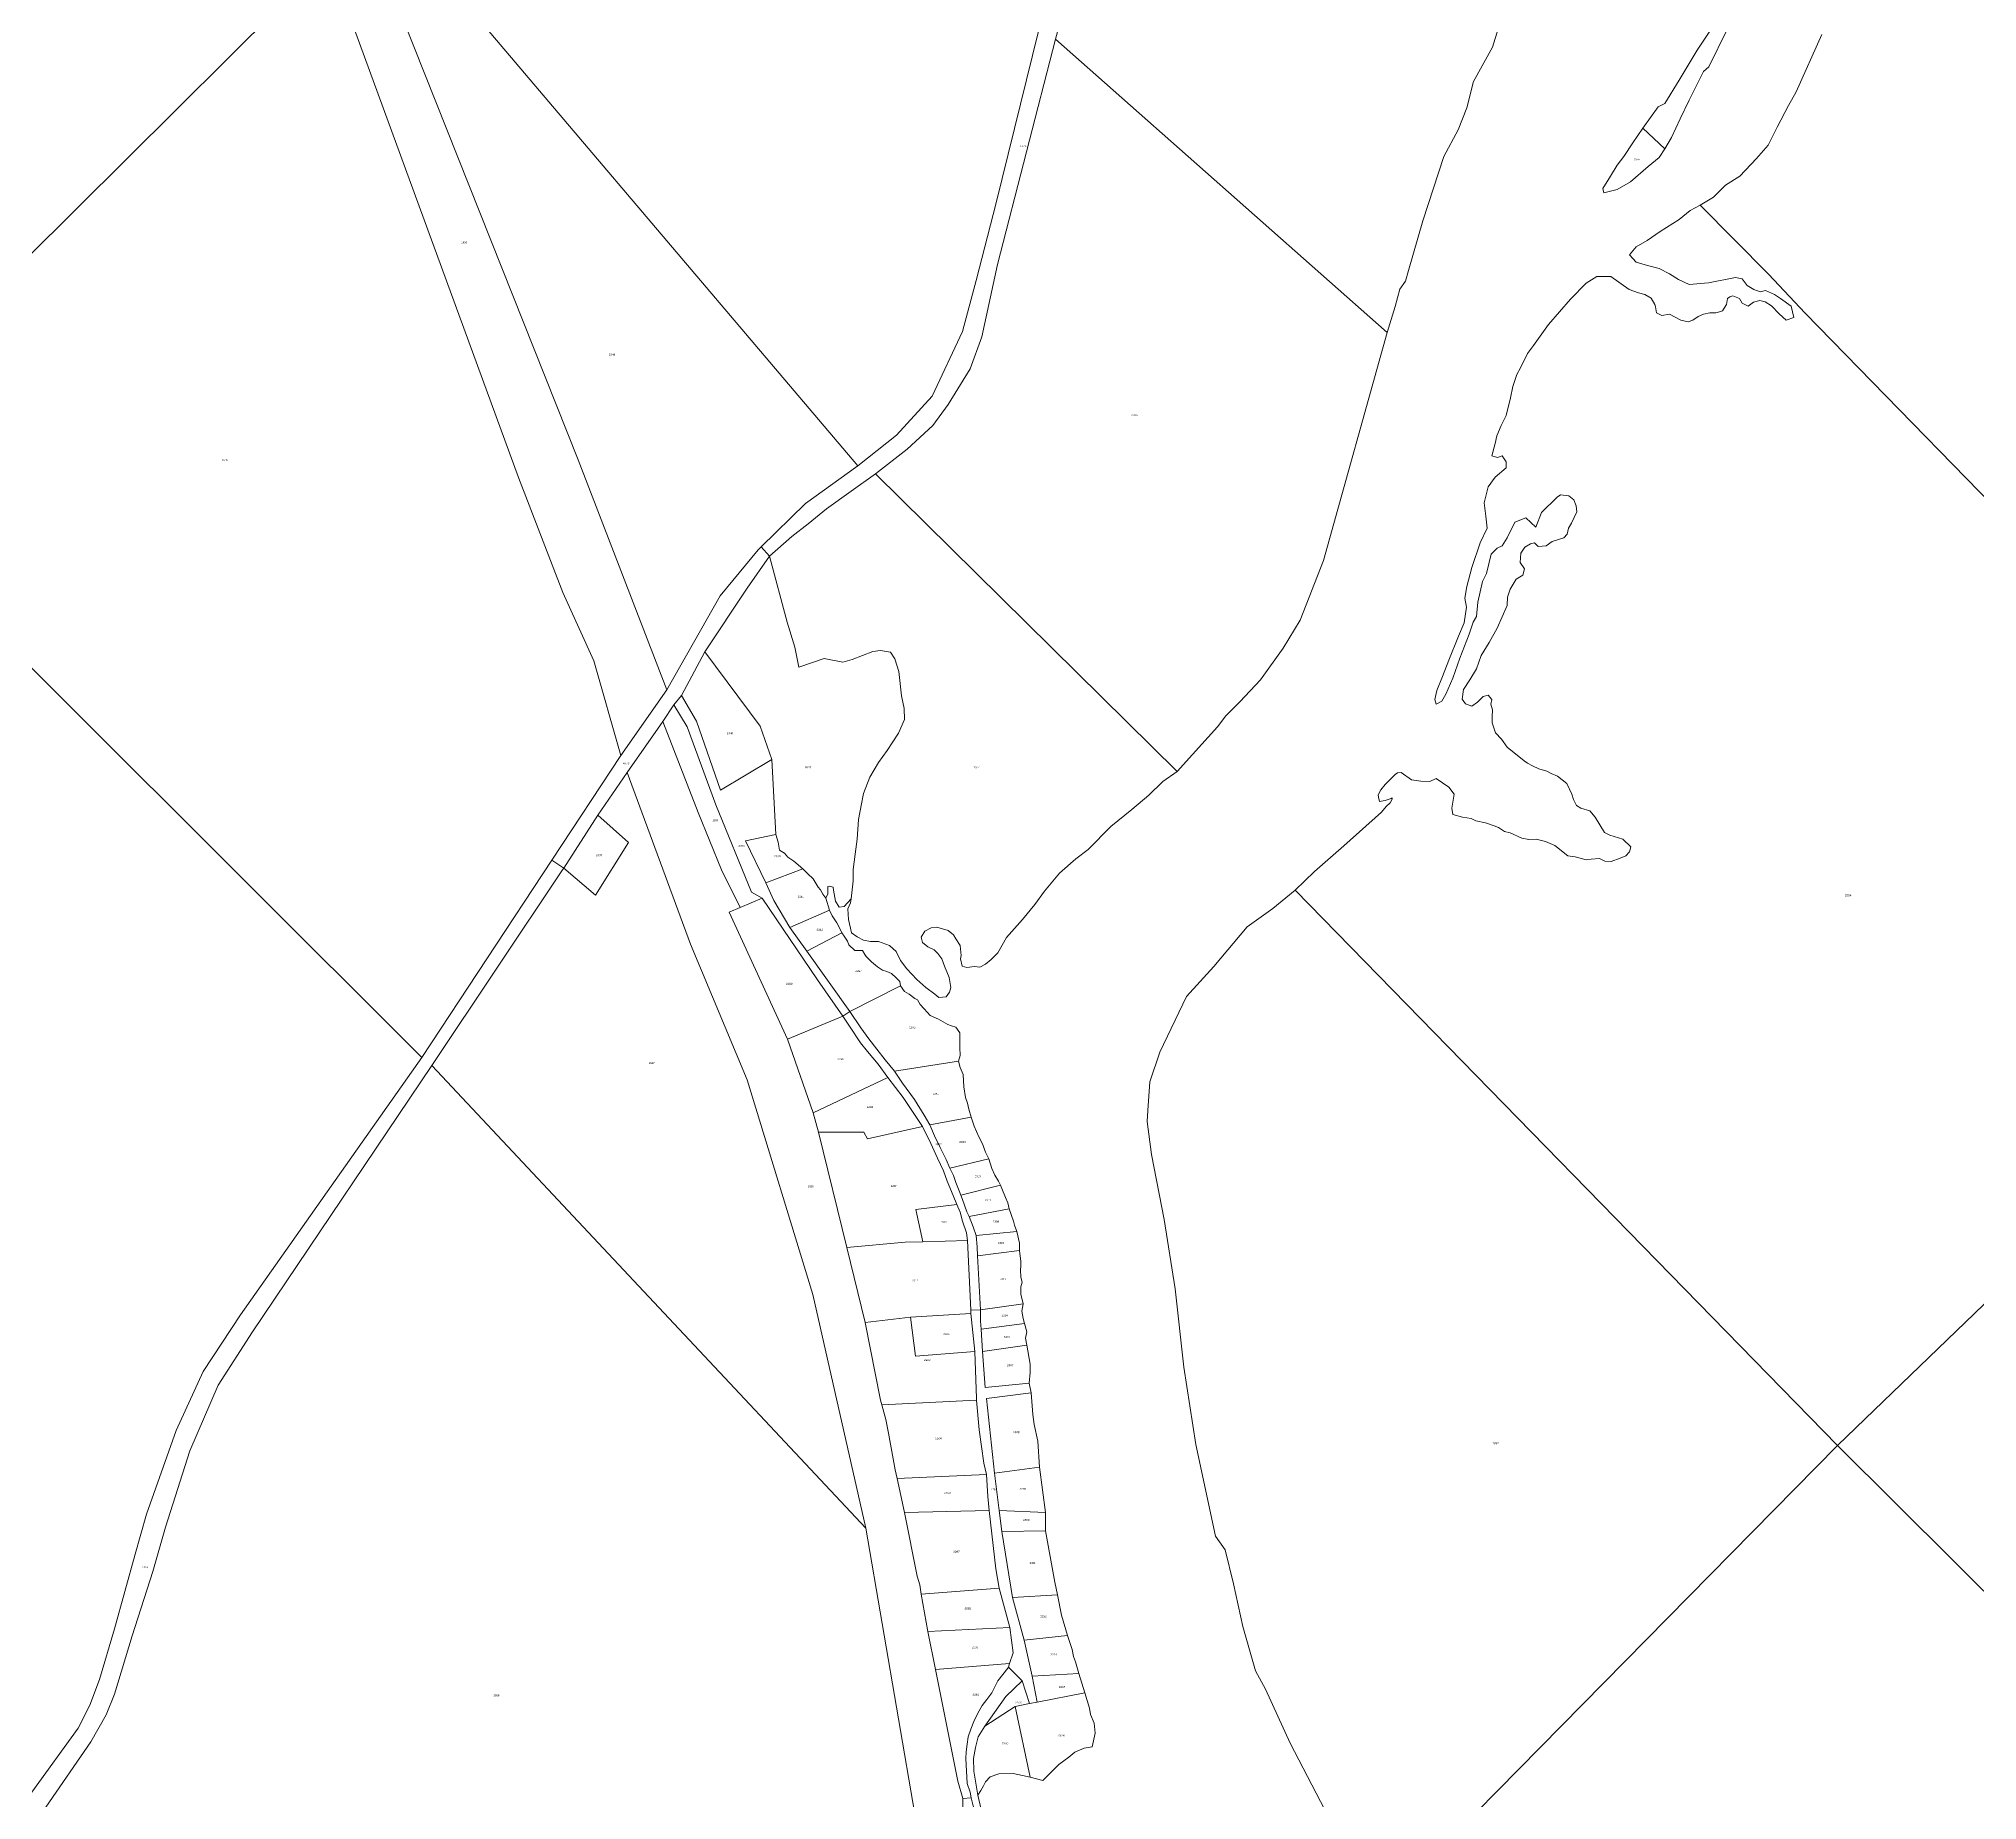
# Model space of a CAD drawing. Header units: metres. Extents: x 208626 to 229755, y 5040476 to 5064226.
# Drawn here: x 220522 to 222019, y 5046333 to 5047693 of the extents above; entities that cross this region are included whole.
import ezdxf

# ---------------------------------------------------------------- set-up
doc = ezdxf.new("R2010")
doc.units = ezdxf.units.M
doc.header["$LTSCALE"] = 0.56
doc.layers.add('6', color=7, linetype='Continuous', lineweight=13)
doc.layers.add('61', color=7, linetype='Continuous')

msp = doc.modelspace()

# ---------------------------------------------------------------- linework, layer by layer
at = {"layer": '6'}
for points in [[(221079.512, 5047300.9728), (221113.7349, 5047334.4477), (221154.3314, 5047363.6286), (221184.0633, 5047387.2736), (221211.6878, 5047417.3647), (221235.1344, 5047467.2926), (221245.7252, 5047506.6512), (221261.0174, 5047566.8332), (221368.6676, 5048003.608), (221374.4484, 5048025.7677), (221492.3127, 5048498.9529), (221497.2797, 5048533.101), (221499.7632, 5048557.3151), (221499.7632, 5048566.6282), (221497.9005, 5048590.2214), (221494.7962, 5048603.8806), (221487.9665, 5048626.2321), (221403.3287, 5048785.8488), (221213.0102, 5049125.2827)], [(222070.936, 5048083.9679), (222063.6092, 5048086.0031), (222059.1317, 5048088.8524), (222055.0612, 5048090.8876), (222050.5837, 5048094.9581), (222046.1062, 5048108.7976), (222049.7697, 5048123.2477), (222051.3978, 5048128.9464), (222055.4683, 5048134.8485), (222058.3176, 5048144.2105), (222061.1669, 5048151.9444), (222068.0867, 5048164.9698), (222176.7991, 5048052.7352), (222422.8042, 5047803.7394), (222440.8045, 5047786.7397), (222103.8198, 5047256.7356), (222082.8193, 5047279.7352), (221885.9295, 5047481.386), (221857.6024, 5047511.5642), (221804.7187, 5047565.0467)], [(221378.1687, 5047991.1562), (221371.558, 5047963.1423), (221349.8366, 5047870.2254), (221331.4695, 5047791.6569), (221317.575, 5047732.2206), (221306.8755, 5047693.2657), (221262.0247, 5047519.0814), (221250.0734, 5047463.3088), (221241.11, 5047438.4104), (221224.0202, 5047410.9518), (221212.1811, 5047394.6731), (221192.4493, 5047376.4211), (221167.9845, 5047357.3235), (221149.1353, 5047344.1024), (221130.0228, 5047330.2999), (221115.8231, 5047318.7205), (221103.1628, 5047308.8396), (221085.917, 5047293.6843), (221079.512, 5047300.9728)], [(221825.5231, 5047700.5877), (221811.5437, 5047671.687), (221807.2781, 5047668.2745), (221796.1875, 5047646.0933), (221789.3626, 5047631.5902), (221782.5376, 5047617.0871), (221777.4188, 5047608.5559), (221760.4754, 5047624.5445), (221772.3001, 5047640.9746), (221777.4188, 5047643.5339), (221788.5094, 5047661.4495), (221802.5237, 5047684.5873), (221818.523, 5047708.5875)], [(221804.7187, 5047565.0467), (221814.9562, 5047571.0186), (221824.3405, 5047580.4029), (221835.4311, 5047587.2279), (221848.228, 5047600.8778), (221857.2373, 5047611.3885), (221864.1571, 5047625.2281), (221873.1121, 5047641.9169), (221878.8107, 5047652.5001), (221898.7559, 5047696.868)], [(221865.8073, 5047481.0555), (221871.2606, 5047476.1318), (221877.0209, 5047478.0519), (221875.1008, 5047487.0123), (221866.7804, 5047492.7725), (221862.3002, 5047495.9727), (221855.2911, 5047499.0833), (221851.1308, 5047498.0433), (221846.1883, 5047499.9125), (221841.1501, 5047502.8896), (221837.1425, 5047508.0423), (221832.1043, 5047509.0729), (221811.2645, 5047505.0652), (221796.3774, 5047503.653), (221788.057, 5047507.4932), (221781.0167, 5047511.9734), (221773.1347, 5047515.9431), (221764.0889, 5047518.2332), (221755.4156, 5047520.9337), (221750.1189, 5047526.6562), (221755.2377, 5047532.6281), (221763.7689, 5047537.7468), (221774.0064, 5047544.5718), (221788.5094, 5047553.9561), (221797.0406, 5047560.7811), (221804.7187, 5047565.0467), (221857.6024, 5047511.5642), (221885.9295, 5047481.386), (222082.8193, 5047279.7352)], [(221660.0694, 5047424.9056), (221663.0929, 5047434.2283), (221666.1165, 5047439.2676), (221671.4078, 5047450.3541), (221675.9432, 5047456.4013), (221687.5336, 5047472.7791), (221704.6673, 5047492.4325), (221716.7617, 5047504.7788), (221724.8973, 5047509.9229), (221735.8906, 5047509.9229), (221749.8976, 5047499.8923), (221757.0625, 5047497.1188), (221762.1472, 5047495.8476), (221767.0009, 5047493.0741), (221769.89, 5047488.2204), (221770.2367, 5047486.3714), (221771.0456, 5047481.8644), (221775.2059, 5047479.7843), (221781.0996, 5047480.7088), (221789.8824, 5047475.9707), (221795.545, 5047474.8151), (221799.1274, 5047476.0863), (221803.2877, 5047478.9754), (221807.448, 5047480.8244), (221812.1861, 5047481.8644), (221816.9241, 5047481.8644), (221819.6977, 5047482.4423), (221822.1245, 5047483.3668), (221825.1291, 5047488.2204), (221825.8225, 5047492.7274), (221827.7871, 5047493.9986), (221830.0983, 5047494.9231), (221835.0676, 5047492.9585), (221837.1477, 5047489.1449), (221841.8858, 5047486.9492), (221846.046, 5047489.9539), (221850.7841, 5047491.225), (221854.9444, 5047490.185), (221859.9136, 5047487.1803), (221865.8073, 5047481.0555)], [(221647.975, 5047299.9305), (221643.4396, 5047295.3951), (221639.6601, 5047280.2771), (221636.6365, 5047274.23), (221633.109, 5047258.3561), (221632.1011, 5047247.2696), (221629.5815, 5047242.7342), (221626.3059, 5047233.4115), (221619.1249, 5047214.892), (221613.8336, 5047199.5221), (221608.2904, 5047187.1757), (221605.2668, 5047181.6325), (221600.9833, 5047179.3648), (221599.9755, 5047183.1443), (221601.4873, 5047189.9474), (221605.7201, 5047200.8418), (221610.7099, 5047213.3162), (221618.1945, 5047232.0277), (221622.5264, 5047242.2303), (221624.4317, 5047254.4816), (221623.0304, 5047261.3797), (221624.5422, 5047270.4505), (221628.3216, 5047285.0645), (221634.8327, 5047304.1325), (221640.164, 5047315.3004), (221639.1562, 5047324.6231), (221637.8964, 5047334.9538), (221641.1719, 5047347.3001), (221646.5173, 5047354.766), (221655.03, 5047361.9141), (221655.03, 5047366.7015), (221651.7545, 5047371.2368), (221648.227, 5047369.977), (221643.9435, 5047371.2368), (221646.5173, 5047380.7318), (221647.723, 5047386.8587), (221650.9986, 5047394.6697), (221655.03, 5047402.4806), (221658.3056, 5047416.0868), (221660.0694, 5047424.9056)], [(221085.917, 5047293.6843), (221103.1628, 5047308.8396), (221115.8231, 5047318.7205), (221130.0228, 5047330.2999), (221149.1353, 5047344.1024), (221167.9845, 5047357.3235), (221400.962, 5047127.3567), (221389.8268, 5047119.7251), (221378.9754, 5047109.0346), (221365.7835, 5047098.0413), (221349.66, 5047084.8494), (221332.0708, 5047067.2601), (221322.5433, 5047059.9313), (221310.0842, 5047048.938), (221298.358, 5047035.0132), (221291.0292, 5047024.7528), (221281.5017, 5047013.0266), (221269.0426, 5046999.1018), (221262.4467, 5046987.3756), (221257.3165, 5046982.2454), (221252.9191, 5046978.581), (221248.5218, 5046976.3824), (221244.4108, 5046976.7354), (221238.3574, 5046976.0232), (221234.8524, 5046976.94), (221233.4814, 5046982.5766), (221234.0845, 5046985.2813), (221233.3723, 5046993.1151), (221229.8252, 5046998.2677), (221228.2249, 5047001.2658), (221224.0363, 5047004.666), (221215.2005, 5047007.1035), (221210.935, 5047006.6464), (221206.0601, 5047004.0566), (221203.1656, 5046999.4864), (221204.1737, 5046995.2515), (221208.1928, 5046991.8694), (221213.2201, 5046989.5843), (221215.9622, 5046986.8422), (221219.1291, 5046982.7888)], [(221628.4476, 5047177.853), (221623.6603, 5047179.6168), (221620.8887, 5047183.3962), (221621.9368, 5047190.8623), (221626.9265, 5047198.3469), (221631.9752, 5047206.8291), (221635.6586, 5047217.0585), (221641.8958, 5047227.038), (221648.133, 5047238.2649), (221655.6176, 5047255.7291), (221656.0379, 5047262.1356), (221658.1125, 5047268.2034), (221662.589, 5047275.9937), (221667.8803, 5047279.0173), (221669.1401, 5047284.0566), (221665.8646, 5047288.844), (221666.3685, 5047296.151), (221669.3394, 5047300.6368), (221673.6755, 5047303.206), (221676.9511, 5047303.9619), (221679.7227, 5047301.1903), (221685.7699, 5047301.6942), (221690.5572, 5047305.2218), (221699.376, 5047307.9934), (221702.1477, 5047310.765), (221703.1555, 5047315.3004), (221705.5151, 5047319.3484), (221709.4547, 5047327.8987), (221708.9507, 5047332.6861), (221707.187, 5047337.2214), (221703.4075, 5047340.497), (221696.8564, 5047341.2529), (221694.2882, 5047339.3074), (221682.2424, 5047327.3948), (221677.9589, 5047316.0563), (221670.148, 5047323.3633), (221661.5812, 5047320.0878), (221655.7859, 5047307.9934), (221651.7545, 5047301.6942), (221647.975, 5047299.9305)], [(221036.2087, 5047219.7382), (221068.8307, 5047268.9386), (221085.917, 5047293.6843), (221099.6238, 5047242.889), (221105.5729, 5047223.4925), (221108.79, 5047208.0504), (221128.3209, 5047214.6202), (221142.6864, 5047212.0015), (221149.8574, 5047213.8767), (221165.8963, 5047220.042), (221171.7705, 5047221.0062), (221179.6042, 5047219.5819), (221182.9504, 5047214.5304), (221186.0137, 5047204.6265), (221187.9316, 5047185.7989), (221190.0643, 5047176.0491), (221190.2866, 5047167.5942), (221185.6576, 5047156.9118), (221176.8272, 5047143.7218), (221170.1077, 5047134.3078), (221163.5571, 5047123.0346), (221158.6822, 5047110.3903), (221157.1588, 5047102.4686), (221154.7213, 5047090.2814), (221153.6104, 5047075.0134), (221152.1861, 5047063.6189), (221150.7605, 5047051.7392), (221150.7618, 5047042.9662), (221149.0252, 5047029.0737), (221143.7528, 5047023.2516), (221139.9443, 5047022.6422), (221137.0498, 5047027.3647), (221135.3741, 5047035.7435), (221135.0943, 5047037.9811), (221132.3273, 5047038.9426), (221130.9562, 5047038.6379), (221131.1085, 5047033.0013), (221129.4328, 5047029.4975), (221127.3, 5047032.5443), (221125.4719, 5047035.8958)], [(221182.9504, 5047214.5304), (221179.6042, 5047219.5819), (221171.7705, 5047221.0062), (221165.8963, 5047220.042), (221149.8574, 5047213.8767), (221142.6864, 5047212.0015), (221128.3209, 5047214.6202), (221108.79, 5047208.0504), (221105.5729, 5047223.4925), (221099.6238, 5047242.889), (221085.917, 5047293.6843)], [(221125.4719, 5047035.8958), (221123.4915, 5047038.0286), (221119.8479, 5047044.4173), (221115.6157, 5047048.2968), (221111.7362, 5047052.1763), (221104.8892, 5047058.2251), (221100.094, 5047061.2221), (221097.6963, 5047064.2192), (221093.8296, 5047066.7207), (221092.8294, 5047072.7207), (221090.8293, 5047078.7206), (221087.9174, 5047136.756), (221078.9266, 5047162.383), (221036.2087, 5047219.7382)], [(221219.1291, 5046982.7888), (221221.2656, 5046977.0915), (221224.8264, 5046968.1895), (221226.169, 5046960.6396), (221224.9503, 5046956.8311), (221222.3605, 5046953.3272), (221216.8763, 5046952.7179), (221213.8294, 5046955.46), (221206.6694, 5046960.6396), (221199.9008, 5046966.7652), (221192.1971, 5046974.9596), (221187.0819, 5046981.3644), (221183.969, 5046988.3686), (221178.7911, 5046992.9358), (221170.1077, 5046995.9826), (221164.0141, 5046995.9826), (221158.5298, 5046997.049), (221153.6549, 5046999.6388), (221149.3894, 5047002.6856), (221148.6253, 5047006.29), (221146.9519, 5047013.0447), (221146.4888, 5047021.2454), (221148.6253, 5047025.8744), (221149.0252, 5047029.0737), (221150.7618, 5047042.9662), (221150.7605, 5047051.7392), (221152.1861, 5047063.6189), (221153.6104, 5047075.0134), (221154.7213, 5047090.2814), (221157.1588, 5047102.4686), (221158.6822, 5047110.3903), (221163.5571, 5047123.0346), (221170.1077, 5047134.3078), (221176.8272, 5047143.7218), (221185.6576, 5047156.9118), (221190.2866, 5047167.5942), (221190.0643, 5047176.0491), (221187.9316, 5047185.7989), (221186.0137, 5047204.6265), (221182.9504, 5047214.5304)], [(221702.705, 5047062.2606), (221708.3138, 5047061.4234), (221716.6853, 5047059.0795), (221720.5361, 5047059.7492), (221727.0658, 5047060.084), (221731.2515, 5047058.0749), (221735.9395, 5047057.9075), (221742.9715, 5047060.4189), (221747.3246, 5047062.2606), (221750.3383, 5047065.4417), (221751.1755, 5047069.1251), (221744.9806, 5047075.1526), (221735.1024, 5047078.1663), (221730.9167, 5047080.1754), (221723.801, 5047092.0628), (221719.4478, 5047097.0857), (221712.7507, 5047099.0948), (221709.358, 5047101.1622), (221706.8907, 5047105.7919), (221705.7187, 5047109.9776), (221701.8678, 5047118.1816), (221694.501, 5047123.7068), (221689.6456, 5047125.8833), (221686.297, 5047127.5576), (221680.1022, 5047129.3993), (221675.2468, 5047131.7433), (221671.5633, 5047133.7525), (221668.8845, 5047135.7616), (221655.8251, 5047146.1422), (221651.3765, 5047152.4044), (221646.8411, 5047157.1918), (221644.0695, 5047165.0027), (221644.0695, 5047169.5381), (221644.3215, 5047175.0814), (221643.0617, 5047179.3648), (221643.8176, 5047183.1443), (221641.0459, 5047186.4198), (221637.2664, 5047185.412), (221632.7311, 5047180.8766), (221628.4476, 5047177.853)], [(220976.1851, 5047126.6142), (221003.5388, 5047165.9805), (221030.864, 5047095.8035), (221049.0695, 5047051.4818), (221063.3273, 5047022.2989), (221054.831, 5047018.7202), (221099.8333, 5046920.7211), (221119.8346, 5046863.7215), (221123.835, 5046848.7216), (221145.8371, 5046759.7221), (221159.8385, 5046701.7224), (221171.84, 5046641.7227), (221172.7724, 5046638.2265), (221175.8403, 5046626.7228), (221177.886, 5046616.2189), (221183.0437, 5046587.8511), (221184.591, 5046581.146), (221190.2646, 5046554.8413), (221200.0308, 5046505.8362), (221202.1275, 5046499.1374), (221203.159, 5046491.9165), (221208.3168, 5046463.033), (221214.2205, 5046433.5938), (221231.4873, 5046347.491), (221235.3702, 5046334.1164), (221235.3702, 5046326.3504)], [(221121.067, 5045766.0377), (221151.6196, 5045809.6843), (221187.9917, 5045869.3346), (221208.3601, 5045904.2519), (221215.5684, 5045934.4208), (221218.5443, 5045971.1766), (221214.3823, 5046050.6642), (221208.4515, 5046149.1153), (221201.3346, 5046215.5401), (221198.1759, 5046321.8041), (221160.3489, 5046542.9468), (221119.6121, 5046723.3526), (221068.6911, 5046889.2096), (221025.0445, 5046993.9614), (220976.1851, 5047126.6142)], [(221491.8863, 5047035.8447), (221506.8416, 5047050.0878), (221529.6307, 5047070.0283), (221558.7167, 5047095.9137), (221562.2327, 5047100.2668), (221565.2464, 5047103.2805), (221566.9207, 5047105.9594), (221566.9207, 5047106.9639), (221566.2342, 5047106.6793), (221561.563, 5047105.1222), (221557.0424, 5047104.2851), (221556.3727, 5047107.4662), (221556.0378, 5047109.4754), (221558.2144, 5047113.1588), (221561.3955, 5047117.3445), (221569.2647, 5047125.0462), (221571.1064, 5047126.3856), (221573.9526, 5047126.7205), (221581.8218, 5047121.0279), (221589.0212, 5047120.0233), (221596.048, 5047119.7305), (221600.9086, 5047122.0325), (221610.7869, 5047115.3354), (221614.8051, 5047109.8102), (221612.9634, 5047099.0948), (221613.8006, 5047094.072), (221621.1674, 5047092.2302), (221628.032, 5047091.0583), (221631.548, 5047089.2165), (221638.9148, 5047087.8771), (221645.7794, 5047085.3657), (221649.1279, 5047084.1937), (221653.6485, 5047081.18), (221658.1691, 5047080.008), (221667.0428, 5047075.9897), (221672.4005, 5047074.9851), (221678.093, 5047075.1526), (221685.2924, 5047073.3109), (221692.6593, 5047070.1297), (221702.705, 5047062.2606)], [(220516.2866, 5046339.0237), (220552.0535, 5046388.3422), (220561.2229, 5046406.1417), (220568.5045, 5046425.8291), (220580.1012, 5046465.2037), (220596.0128, 5046522.6475), (220604.9126, 5046553.6618), (220627.8362, 5046618.3873), (220648.6022, 5046663.9648), (220677.459, 5046707.6544), (220817.4609, 5046906.4593), (220917.8122, 5047058.884), (220927.0852, 5047052.8574), (220926.1912, 5047051.4818), (220825.1517, 5046900.1668), (220686.7172, 5046694.6126), (220660.149, 5046653.3619), (220638.3101, 5046602.4972), (220619.5975, 5046543.5932), (220609.8092, 5046509.3341), (220593.8184, 5046459.7887), (220580.0619, 5046414.6978), (220573.6613, 5046398.6521), (220561.7728, 5046377.8474), (220527.0982, 5046327.3215)], [(221514.8504, 5046325.3571), (221488.2215, 5046376.8086), (221468.982, 5046418.4942), (221461.2862, 5046432.6031), (221451.6318, 5046467.0137), (221444.5057, 5046499.9255), (221437.9281, 5046526.2362), (221430.4108, 5046536.5725), (221415.3396, 5046607.4996), (221405.9739, 5046667.2061), (221399.4018, 5046727.7943), (221390.9448, 5046781.3552), (221381.1454, 5046831.4548), (221377.5846, 5046857.0926), (221378.2968, 5046865.6385), (221379.7211, 5046887.7154), (221387.5549, 5046910.5045), (221407.9568, 5046953.6405), (221429.2162, 5046976.7354), (221454.854, 5047007.3583), (221474.7944, 5047021.6015), (221491.8863, 5047035.8447), (221910.8373, 5046606.7339), (221549.9719, 5046239.8948)], [(222341.1976, 5047021.545), (221910.8373, 5046606.7339), (221491.8863, 5047035.8447)], [(221142.6518, 5046938.3438), (221148.0012, 5046942.0038), (221148.0465, 5046941.9402), (221156.6182, 5046929.5033), (221162.7954, 5046920.8787), (221168.889, 5046912.8047), (221175.4396, 5046904.7306), (221182.6229, 5046895.9266), (221188.742, 5046886.5441), (221198.1245, 5046873.8981), (221205.5313, 5046861.9042), (221209.7853, 5046854.4269), (221213.3724, 5046846.0795), (221217.9426, 5046836.9391), (221222.5129, 5046827.6463), (221225.3164, 5046820.9601), (221228.0644, 5046815.1894), (221229.9879, 5046809.9683), (221232.5628, 5046803.4774), (221233.7763, 5046800.1402), (221234.9604, 5046796.8839), (221238.5568, 5046787.2934), (221240.3551, 5046783.697), (221243.4528, 5046775.6192), (221245.6686, 5046768.8429), (221246.3491, 5046760.3201), (221246.5827, 5046753.1518), (221248.9486, 5046711.5924), (221241.444, 5046711.1652), (221238.9656, 5046765.1867), (221238.2039, 5046770.9756), (221235.209, 5046780.0159), (221233.388, 5046786.9217), (221230.8123, 5046792.9312), (221227.7896, 5046799.801), (221223.1222, 5046810.8888), (221220.2967, 5046818.8517), (221215.6987, 5046828.6543), (221210.7176, 5046839.9256), (221204.1574, 5046853.1108)], [(221204.1574, 5046853.1108), (221189.2271, 5046875.5708), (221177.3197, 5046891.0314), (221169.9769, 5046901.2298), (221161.8182, 5046911.0203), (221156.4365, 5046917.8349), (221147.8971, 5046930.6774), (221142.6518, 5046938.3438)], [(221549.9719, 5046239.8948), (221910.8373, 5046606.7339), (222453.1175, 5046067.4431)], [(221237.7232, 5046364.8749), (221237.8703, 5046370.0244), (221238.7367, 5046375.9567), (221239.5552, 5046381.7044), (221241.6262, 5046387.572), (221243.7507, 5046393.6121), (221246.8452, 5046400.0388), (221250.3269, 5046405.8443), (221253.9074, 5046410.485), (221257.7501, 5046415.6122), (221262.4734, 5046424.8654), (221270.2101, 5046434.6652), (221270.5345, 5046435.5978), (221281.0414, 5046424.8654), (221268.6677, 5046412.7516), (221252.3259, 5046389.988), (221247.1486, 5046381.7044), (221245.0777, 5046373.4207), (221243.6971, 5046364.7918), (221243.7555, 5046355.1644), (221247.0397, 5046336.5004), (221249.482, 5046325.4029)], [(221357.1545, 5046230.3018), (221346.3718, 5046241.214), (221341.2915, 5046244.8428), (221338.0255, 5046247.0201), (221330.2874, 5046250.4897), (221324.7915, 5046253.7872), (221318.1965, 5046257.3595), (221309.0832, 5046261.9934), (221300.9245, 5046266.4807), (221291.9499, 5046271.376), (221281.7515, 5046276.6791), (221272.4379, 5046282.6244), (221266.6325, 5046286.8182), (221260.7314, 5046291.2919), (221256.0139, 5046296.7351), (221252.0222, 5046304.3557), (221248.0305, 5046313.4278), (221246.9418, 5046318.5081), (221245.1274, 5046324.3143), (221243.313, 5046328.306), (221241.8419, 5046334.5478), (221240.96, 5046338.9802), (221238.606, 5046345.601), (221237.7232, 5046364.8749)]]:
    msp.add_lwpolyline(points, dxfattribs=at)
for points in [[(220082.94, 5047690.5701), (220130.7276, 5047849.862), (220165.7718, 5047981.5433), (220185.9487, 5048048.4459), (220280.1429, 5048354.2798), (220322.8021, 5048312.7065), (220689.1302, 5047902.484), (220745.4593, 5047755.6868), (220355.4441, 5047368.0891)], [(220779.5982, 5047805.1882), (221203.9695, 5048226.8191), (221368.6676, 5048003.608), (221261.0174, 5047566.8332), (221245.7252, 5047506.6512), (221235.1344, 5047467.2926), (221211.6878, 5047417.3647), (221184.0633, 5047387.2736), (221154.3314, 5047363.6286)], [(221306.8755, 5047693.2657), (221317.575, 5047732.2206), (221331.4695, 5047791.6569), (221375.5362, 5047752.1806), (221395.9731, 5047841.4579), (221349.8366, 5047870.2254), (221371.558, 5047963.1423), (221378.1687, 5047991.1562), (221648.7453, 5047701.263), (221644.3318, 5047687.0431), (221629.8288, 5047660.5964), (221624.71, 5047640.1214), (221617.885, 5047623.059), (221606.7945, 5047602.5841), (221590.5042, 5047552.7604), (221579.5943, 5047514.5403), (221577.2964, 5047506.3021), (221572.9294, 5047500.0203), (221569.2315, 5047486.6668), (221562.9297, 5047466.6827)], [(220689.1302, 5047902.484), (220754.1326, 5047833.2024), (220769.3565, 5047793.2396), (220938.3439, 5047368.2107), (221006.7293, 5047190.4325), (220971.1466, 5047139.8942), (220950.2925, 5047212.8788), (220926.3953, 5047265.7941), (220892.2564, 5047354.5551), (220745.4593, 5047755.6868)], [(220769.3565, 5047793.2396), (220779.5982, 5047805.1882), (221154.3314, 5047363.6286), (221113.7349, 5047334.4477), (221079.512, 5047300.9728), (221077.2625, 5047298.7724), (221047.8979, 5047263.1252), (221006.7293, 5047190.4325), (220938.3439, 5047368.2107)], [(220355.4441, 5047368.0891), (220745.4593, 5047755.6868), (220892.2564, 5047354.5551), (220926.3953, 5047265.7941), (220950.2925, 5047212.8788), (220971.1466, 5047139.8942), (220917.8122, 5047058.884), (220817.4609, 5046906.4593), (220400.3482, 5047322.8963)], [(221167.9845, 5047357.3235), (221192.4493, 5047376.4211), (221212.1811, 5047394.6731), (221224.0202, 5047410.9518), (221241.11, 5047438.4104), (221250.0734, 5047463.3088), (221262.0247, 5047519.0814), (221306.8755, 5047693.2657), (221562.9297, 5047466.6827), (221513.8068, 5047290.4169), (221495.8886, 5047244.2729), (221482.8237, 5047222.7263), (221465.1762, 5047198.2043), (221449.1567, 5047181.1252), (221438.4743, 5047170.4428), (221432.0649, 5047161.8969), (221412.8245, 5047140.5475), (221400.962, 5047127.3567)], [(221729.644, 5047577.8435), (221735.6159, 5047587.2279), (221740.7346, 5047595.7591), (221745.8533, 5047602.5841), (221752.8185, 5047613.059), (221760.4754, 5047624.5445), (221777.4188, 5047608.5559), (221773.1532, 5047601.731), (221764.622, 5047594.906), (221750.9721, 5047582.9623), (221740.7346, 5047576.9904), (221730.4971, 5047574.4311)], [(219923.6481, 5046918.5354), (219935.8986, 5046935.5425), (219924.1947, 5046943.995), (219939.442, 5046957.1487), (220000.4719, 5047018.9915), (220136.1338, 5047152.8654), (220244.3558, 5047257.2962), (220355.4441, 5047368.0891), (220400.3482, 5047322.8963), (220817.4609, 5046906.4593), (220677.459, 5046707.6544), (220648.6022, 5046663.9648), (220627.8362, 5046618.3873), (220604.9126, 5046553.6618), (220596.0128, 5046522.6475), (220580.1012, 5046465.2037), (220568.5045, 5046425.8291), (220561.2229, 5046406.1417), (220552.0535, 5046388.3422), (220516.2866, 5046339.0237), (220260.725, 5046581.0423)], [(220917.8122, 5047058.884), (220971.1466, 5047139.8942), (221006.7293, 5047190.4325), (221047.8979, 5047263.1252), (221077.2625, 5047298.7724), (221079.512, 5047300.9728), (221085.917, 5047293.6843), (221068.8307, 5047268.9386), (221036.2087, 5047219.7382), (221018.0661, 5047186.1293), (221012.1055, 5047179.0345), (221003.5388, 5047165.9805), (220976.1851, 5047126.6142), (220953.5709, 5047093.6107), (220927.0852, 5047052.8574)], [(221018.0661, 5047186.1293), (221036.2087, 5047219.7382), (221078.9266, 5047162.383), (221087.9174, 5047136.756), (221048.3202, 5047112.9209), (221029.5852, 5047166.378)], [(221003.5388, 5047165.9805), (221012.1055, 5047179.0345), (221022.5765, 5047161.8223), (221044.5739, 5047101.6821), (221072.0721, 5047034.2171), (221080.3135, 5047029.4536), (221063.3273, 5047022.2989), (221049.0695, 5047051.4818), (221030.864, 5047095.8035)], [(221012.1055, 5047179.0345), (221018.0661, 5047186.1293), (221029.5852, 5047166.378), (221048.3202, 5047112.9209), (221087.9174, 5047136.756), (221090.8293, 5047078.7206), (221067.4416, 5047073.9544), (221083.3106, 5047041.4417), (221089.3046, 5047027.6554), (221101.8515, 5047006.8853), (221114.9055, 5046988.5282), (221148.0012, 5046942.0038), (221142.6518, 5046938.3438), (221123.0992, 5046966.4966), (221080.3135, 5047029.4536), (221072.0721, 5047034.2171), (221044.5739, 5047101.6821), (221022.5765, 5047161.8223)], [(220825.1517, 5046900.1668), (220926.1912, 5047051.4818), (220927.0852, 5047052.8574), (220951.6659, 5047032.0011), (220977.1407, 5047072.461), (220953.5709, 5047093.6107), (220976.1851, 5047126.6142), (221025.0445, 5046993.9614), (221068.6911, 5046889.2096), (221119.6121, 5046723.3526), (221160.3489, 5046542.9468)], [(220927.0852, 5047052.8574), (220953.5709, 5047093.6107), (220977.1407, 5047072.461), (220951.6659, 5047032.0011)], [(221067.4416, 5047073.9544), (221090.8293, 5047078.7206), (221092.8294, 5047072.7207), (221093.8296, 5047066.7207), (221097.6963, 5047064.2192), (221100.094, 5047061.2221), (221104.8892, 5047058.2251), (221111.7362, 5047052.1763), (221083.3106, 5047041.4417)], [(221083.3106, 5047041.4417), (221111.7362, 5047052.1763), (221115.6157, 5047048.2968), (221119.8479, 5047044.4173), (221123.4915, 5047038.0286), (221125.4719, 5047035.8958), (221127.3, 5047032.5443), (221129.4328, 5047029.4975), (221132.4467, 5047020.3472), (221101.8515, 5047006.8853), (221089.3046, 5047027.6554)], [(221054.831, 5047018.7202), (221063.3273, 5047022.2989), (221080.3135, 5047029.4536), (221123.0992, 5046966.4966), (221142.6518, 5046938.3438), (221099.8333, 5046920.7211)], [(221910.8373, 5046606.7339), (222341.1976, 5047021.545), (222351.5682, 5047028.4588), (222883.6791, 5046493.861), (222801.3796, 5046417.2144), (222801.3213, 5046417.1601), (222453.263, 5046067.446), (222453.1892, 5046067.3718), (222453.1175, 5046067.4431)], [(221101.8515, 5047006.8853), (221132.4467, 5047020.3472), (221134.3821, 5047015.9042), (221137.9639, 5047010.6073), (221140.4013, 5047006.1894), (221141.7724, 5047002.6856), (221114.9055, 5046988.5282)], [(221114.9055, 5046988.5282), (221141.7724, 5047002.6856), (221143.6005, 5047000.2481), (221146.1902, 5046996.2873), (221147.409, 5046993.5451), (221151.8268, 5046989.1273), (221157.7681, 5046989.1273), (221159.5962, 5046986.0805), (221160.6626, 5046984.4047), (221164.9281, 5046980.4439), (221169.4983, 5046976.483), (221173.3069, 5046973.8932), (221176.6584, 5046972.9792), (221180.1622, 5046971.4558), (221183.8184, 5046967.9519), (221186.7128, 5046965.2098), (221187.3222, 5046961.8583), (221148.0465, 5046941.9402), (221148.0012, 5046942.0038)], [(221148.0465, 5046941.9402), (221187.3222, 5046961.8583), (221190.2866, 5046957.5071), (221193.8474, 5046955.3706), (221198.2907, 5046952.1085), (221200.4235, 5046951.0421), (221202.3933, 5046947.5368), (221205.6031, 5046944.1868), (221210.2271, 5046938.9909), (221216.6365, 5046936.1423), (221223.8839, 5046931.9996), (221226.4737, 5046930.9332), (221229.8252, 5046929.8668), (221233.0244, 5046925.4489), (221233.0162, 5046914.0653), (221233.1767, 5046908.0821), (221232.1103, 5046903.6642), (221182.6229, 5046895.9266), (221175.4396, 5046904.7306), (221168.889, 5046912.8047), (221162.7954, 5046920.8787), (221156.6182, 5046929.5033)], [(221099.8333, 5046920.7211), (221142.6518, 5046938.3438), (221147.8971, 5046930.6774), (221156.4365, 5046917.8349), (221161.8182, 5046911.0203), (221169.9769, 5046901.2298), (221177.3197, 5046891.0314), (221119.8346, 5046863.7215)], [(220527.0982, 5046327.3215), (220561.7728, 5046377.8474), (220573.6613, 5046398.6521), (220580.0619, 5046414.6978), (220593.8184, 5046459.7887), (220609.8092, 5046509.3341), (220619.5975, 5046543.5932), (220638.3101, 5046602.4972), (220660.149, 5046653.3619), (220686.7172, 5046694.6126), (220825.1517, 5046900.1668), (221160.3489, 5046542.9468), (221198.1759, 5046321.8041), (221201.3346, 5046215.5401), (221208.4515, 5046149.1153), (221214.3823, 5046050.6642), (221218.5443, 5045971.1766), (221215.5684, 5045934.4208), (221208.3601, 5045904.2519), (221187.9917, 5045869.3346), (221151.6196, 5045809.6843), (221121.067, 5045766.0377), (221102.9328, 5045742.4633), (221075.53, 5045770.7797)], [(221119.8346, 5046863.7215), (221177.3197, 5046891.0314), (221189.2271, 5046875.5708), (221204.1574, 5046853.1108), (221161.8349, 5046843.7222), (221158.8348, 5046848.7221), (221123.835, 5046848.7216)], [(221182.6229, 5046895.9266), (221232.1103, 5046903.6642), (221233.329, 5046898.637), (221235.5598, 5046893.3883), (221236.1592, 5046883.7978), (221237.2899, 5046875.4812), (221238.9627, 5046871.2218), (221239.8743, 5046866.664), (221241.6974, 5046860.283), (221209.7853, 5046854.4269), (221205.5313, 5046861.9042), (221198.1245, 5046873.8981), (221188.742, 5046886.5441)], [(221123.835, 5046848.7216), (221158.8348, 5046848.7221), (221161.8349, 5046843.7222), (221204.1574, 5046853.1108), (221210.7176, 5046839.9256), (221215.6987, 5046828.6543), (221220.2967, 5046818.8517), (221223.1222, 5046810.8888), (221227.7896, 5046799.801), (221230.8123, 5046792.9312), (221198.996, 5046789.0916), (221204.4023, 5046764.1043), (221190.8368, 5046763.7228), (221145.8371, 5046759.7221)], [(221209.7853, 5046854.4269), (221241.6974, 5046860.283), (221243.9764, 5046853.4463), (221247.6226, 5046845.2422), (221250.496, 5046839.7855), (221252.8857, 5046833.3635), (221255.4246, 5046828.1362), (221225.3164, 5046820.9601), (221222.5129, 5046827.6463), (221217.9426, 5046836.9391), (221213.3724, 5046846.0795)], [(221225.3164, 5046820.9601), (221255.4246, 5046828.1362), (221257.6649, 5046820.6686), (221260.1355, 5046815.4655), (221262.8922, 5046810.9608), (221264.3172, 5046807.7754), (221233.7763, 5046800.1402), (221232.5628, 5046803.4774), (221229.9879, 5046809.9683), (221228.0644, 5046815.1894)], [(221233.7763, 5046800.1402), (221264.3172, 5046807.7754), (221265.4311, 5046805.2855), (221268.4181, 5046798.266), (221270.061, 5046794.0842), (221271.2558, 5046789.4543), (221240.3551, 5046783.697), (221238.5568, 5046787.2934), (221234.9604, 5046796.8839)], [(221198.996, 5046789.0916), (221230.8123, 5046792.9312), (221233.388, 5046786.9217), (221235.209, 5046780.0159), (221238.2039, 5046770.9756), (221238.9656, 5046765.1867), (221204.4023, 5046764.1043)], [(221240.3551, 5046783.697), (221271.2558, 5046789.4543), (221274.5212, 5046780.1005), (221275.1389, 5046776.9089), (221276.9311, 5046771.9803), (221245.6686, 5046768.8429), (221243.4528, 5046775.6192)], [(221245.6686, 5046768.8429), (221276.9311, 5046771.9803), (221279.022, 5046763.0193), (221279.022, 5046757.4933), (221246.5827, 5046753.1518), (221246.3491, 5046760.3201)], [(221145.8371, 5046759.7221), (221190.8368, 5046763.7228), (221204.4023, 5046764.1043), (221238.9656, 5046765.1867), (221241.444, 5046711.1652), (221241.5539, 5046708.7711), (221194.9345, 5046705.977), (221159.8385, 5046701.7224)], [(221246.5827, 5046753.1518), (221279.022, 5046757.4933), (221280.0644, 5046748.9367), (221280.0675, 5046747.6361), (221280.2168, 5046745.2465), (221279.7688, 5046742.5582), (221280.0644, 5046736.7211), (221281.1129, 5046732.9998), (221280.0644, 5046729.2038), (221280.0644, 5046723.5658), (221281.9437, 5046716.0485), (221248.9486, 5046711.5924)], [(221241.444, 5046711.1652), (221248.9486, 5046711.5924), (221248.9486, 5046702.799), (221249.4982, 5046696.4788), (221250.545, 5046679.4002), (221252.6763, 5046651.5406), (221286.6614, 5046654.9039), (221288.0061, 5046647.3428), (221253.7427, 5046643.0096), (221259.8945, 5046585.2722), (221263.505, 5046556.3887), (221265.5681, 5046540.3996), (221273.8205, 5046489.3376), (221282.5888, 5046456.3279), (221288.869, 5046428.602), (221292.7519, 5046408.3243), (221286.7118, 5046407.4614), (221281.0414, 5046424.8654), (221270.5345, 5046435.5978), (221271.4495, 5046438.2284), (221274.3363, 5046446.5281), (221271.7574, 5046466.1276), (221263.505, 5046496.5585), (221260.9261, 5046511.516), (221255.7683, 5046556.3887), (221254.7368, 5046567.22), (221253.7052, 5046584.2407), (221251.6421, 5046593.0089), (221248.0317, 5046618.7977), (221245.821, 5046641.7908), (221245.893, 5046643.1141), (221244.5509, 5046679.4002), (221241.5539, 5046708.7711)], [(221248.9486, 5046702.799), (221248.9486, 5046711.5924), (221281.9437, 5046716.0485), (221281.004, 5046710.4105), (221281.9437, 5046704.7725), (221282.8834, 5046701.0138), (221249.4982, 5046696.4788)], [(221159.8385, 5046701.7224), (221194.9345, 5046705.977), (221198.839, 5046675.723), (221244.5509, 5046679.4002), (221245.893, 5046643.1141), (221245.821, 5046641.7908), (221172.7724, 5046638.2265), (221171.84, 5046641.7227)], [(221194.9345, 5046705.977), (221241.5539, 5046708.7711), (221244.5509, 5046679.4002), (221198.839, 5046675.723)], [(221249.4982, 5046696.4788), (221282.8834, 5046701.0138), (221284.7627, 5046694.4362), (221283.823, 5046689.7379), (221284.7111, 5046684.1955), (221250.545, 5046679.4002)], [(221250.545, 5046679.4002), (221284.7111, 5046684.1955), (221287.4626, 5046669.5219), (221287.4626, 5046662.9949), (221286.6614, 5046654.9039), (221252.6763, 5046651.5406)], [(221172.7724, 5046638.2265), (221245.821, 5046641.7908), (221248.0317, 5046618.7977), (221251.6421, 5046593.0089), (221253.7052, 5046584.2407), (221184.591, 5046581.146), (221183.0437, 5046587.8511), (221177.886, 5046616.2189), (221175.8403, 5046626.7228)], [(221253.7427, 5046643.0096), (221288.0061, 5046647.3428), (221289.416, 5046630.7734), (221290.5179, 5046622.9503), (221293.3827, 5046610.1688), (221294.4516, 5046589.9142), (221259.8945, 5046585.2722)], [(221184.591, 5046581.146), (221253.7052, 5046584.2407), (221254.7368, 5046567.22), (221255.7683, 5046556.3887), (221190.2646, 5046554.8413)], [(221259.8945, 5046585.2722), (221294.4516, 5046589.9142), (221299.2236, 5046555.0144), (221263.505, 5046556.3887)], [(221190.2646, 5046554.8413), (221255.7683, 5046556.3887), (221260.9261, 5046511.516), (221263.505, 5046496.5585), (221203.159, 5046491.9165), (221202.1275, 5046499.1374), (221200.0308, 5046505.8362)], [(221263.505, 5046556.3887), (221299.2236, 5046555.0144), (221299.0936, 5046540.9154), (221265.5681, 5046540.3996)], [(221265.5681, 5046540.3996), (221299.0936, 5046540.9154), (221306.3145, 5046501.2005), (221308.3776, 5046491.4007), (221273.8205, 5046489.3376)], [(221203.159, 5046491.9165), (221263.505, 5046496.5585), (221271.7574, 5046466.1276), (221208.3168, 5046463.033)], [(221273.8205, 5046489.3376), (221308.3776, 5046491.4007), (221311.6321, 5046475.7397), (221316.1143, 5046459.9383), (221282.5888, 5046456.3279)], [(221208.3168, 5046463.033), (221271.7574, 5046466.1276), (221274.3363, 5046446.5281), (221271.4495, 5046438.2284), (221214.2205, 5046433.5938)], [(221282.5888, 5046456.3279), (221316.1143, 5046459.9383), (221319.7247, 5046449.107), (221320.7725, 5046443.7481), (221322.4482, 5046439.6349), (221324.8825, 5046430.539), (221288.869, 5046428.602)], [(221214.2205, 5046433.5938), (221271.4495, 5046438.2284), (221270.5345, 5046435.5978), (221270.2101, 5046434.6652), (221262.4734, 5046424.8654), (221257.7501, 5046415.6122), (221253.9074, 5046410.485), (221250.3269, 5046405.8443), (221246.8452, 5046400.0388), (221243.7507, 5046393.6121), (221241.6262, 5046387.572), (221239.5552, 5046381.7044), (221238.7367, 5046375.9567), (221237.8703, 5046370.0244), (221237.7232, 5046364.8749), (221238.606, 5046345.601), (221240.96, 5046338.9802), (221241.8419, 5046334.5478), (221235.3702, 5046334.1164), (221231.4873, 5046347.491)], [(221288.869, 5046428.602), (221324.8825, 5046430.539), (221329.5245, 5046415.5814), (221292.7519, 5046408.3243)], [(221252.3259, 5046389.988), (221268.6677, 5046412.7516), (221281.0414, 5046424.8654), (221286.7118, 5046407.4614), (221275.8265, 5046405.0034)], [(221275.8265, 5046405.0034), (221286.7118, 5046407.4614), (221292.7519, 5046408.3243), (221329.5245, 5046415.5814), (221333.1121, 5046403.8349), (221334.0261, 5046398.8077), (221336.8708, 5046392.2002), (221337.5121, 5046384.5044), (221335.1227, 5046373.9875), (221329.0087, 5046372.7719), (221321.7878, 5046369.6773), (221317.1458, 5046366.0668), (221309.4092, 5046360.3933), (221297.0305, 5046348.0146), (221287.2308, 5046350.5935)], [(221243.6971, 5046364.7918), (221245.0777, 5046373.4207), (221247.1486, 5046381.7044), (221252.3259, 5046389.988), (221275.8265, 5046405.0034), (221287.2308, 5046350.5935), (221281.4686, 5046351.7345), (221274.1563, 5046353.2579), (221263.1878, 5046353.1055), (221256.4677, 5046350.6406), (221252.8286, 5046347.0119), (221251.3052, 5046343.8127), (221249.2195, 5046340.286), (221247.0397, 5046336.5004), (221243.7555, 5046355.1644)]]:
    msp.add_lwpolyline(points, close=True, dxfattribs=at)

# ---------------------------------------------------------------- texts
at = {"layer": '61'}
for s, width, p in [('4775', 1.2, (221279.415, 5047609.8264)), ('2347', 1.2, (221753.5313, 5047599.5)), ('1935', 1.1, (220847.9375, 5047535.5)), ('2349', 1.2, (220961.8438, 5047448.75)), ('2345', 1.2, (221365.4531, 5047402)), ('1929', 1.1, (220663.2969, 5047367.25)), ('2340', 1.2, (221052.9844, 5047156.25)), ('4773', 1.2, (220972.8314, 5047132.9616)), ('3623', 1.2, (221113.25, 5047130)), ('2344', 1.2, (221243.4375, 5047129.75)), ('1934', 1.1, (221041.9219, 5047089)), ('4780', 1.2, (221061.9051, 5047069.3257)), ('1937', 1.1, (220952.1094, 5047062)), ('2339', 1.2, (221089.5938, 5047061.25)), ('2341', 1.1, (221107.875, 5047030)), ('2554', 1.2, (221916.5469, 5047031)), ('2342', 1.2, (221122.3438, 5047004.5)), ('2287', 1.2, (221152.3125, 5046972.5)), ('2280', 1.2, (221098.7344, 5046962.75)), ('2285', 1.2, (221193.7969, 5046929)), ('2286', 1.2, (221138.5781, 5046904.5)), ('1927', 1.1, (220992.75, 5046901.5)), ('2281', 1.1, (221212.1563, 5046877.75)), ('2282', 1.2, (221161.1016, 5046867.5)), ('4692', 1.2, (221213.9219, 5046838.75)), ('2283', 1.2, (221232.6094, 5046840.5)), ('1928', 1.1, (221115.5469, 5046806.25)), ('2284', 1.2, (221179.6484, 5046806.5)), ('2316', 1.1, (221244.7031, 5046814)), ('2313', 1.1, (221252.3984, 5046795.5)), ('2310', 1.1, (221218.4922, 5046778.5)), ('2309', 1.2, (221258.3984, 5046779)), ('2315', 1.1, (221262.5938, 5046762.5)), ('2312', 1.1, (221196.2969, 5046733.5)), ('2314', 1.1, (221265.3203, 5046706.5)), ('2305', 1.2, (221219.9688, 5046692)), ('3467', 1.2, (221266.8984, 5046690)), ('2302', 1.2, (221205.2969, 5046672)), ('2307', 1.2, (221269.4453, 5046668)), ('2304', 1.2, (221213.9063, 5046611.5)), ('2308', 1.2, (221274.0938, 5046616.25)), ('2337', 1.2, (221644.2188, 5046607.75)), ('2303', 1.2, (221220.8438, 5046569.5)), ('4781', 1.1, (221257.0606, 5046572.1775)), ('2298', 1.2, (221279.1719, 5046572.5)), ('2300', 1.2, (221281.8438, 5046548.5)), ('2297', 1.2, (221227.9219, 5046524)), ('2301', 1.1, (221286.9688, 5046515.25)), ('4456', 1.2, (220601.2813, 5046512)), ('3555', 1.2, (221236.6875, 5046480)), ('2292', 1.2, (221295.0547, 5046474)), ('2291', 1.1, (221242.4219, 5046450)), ('2294', 1.2, (221302.9922, 5046444.5)), ('1926', 1.1, (220872.8281, 5046413)), ('2293', 1.2, (221242.8281, 5046413.5)), ('2295', 1.2, (221309.4766, 5046419.5)), ('2296', 1.2, (221275.7031, 5046407.5)), ('2328', 1.2, (221308.7891, 5046382)), ('2290', 1.2, (221265.4688, 5046375.75))]:
    msp.add_text(s, height=1.4, dxfattribs=dict(at, width=width)).set_placement(p)
msp.add_text('2311', height=1.4, dxfattribs=at).set_placement((221264.2656, 5046734.5))

doc.saveas('drawing.dxf')
